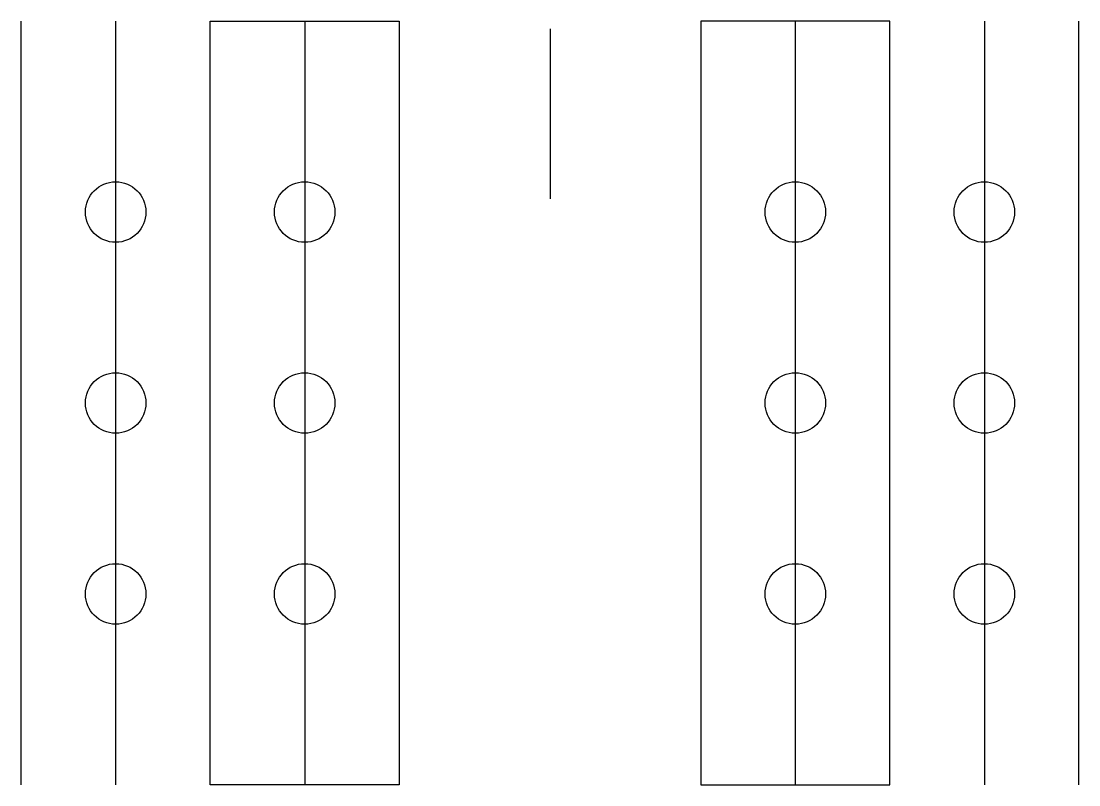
# Model space of a CAD drawing. Header units: millimetres. Extents: x -28 to 28, y 0 to 40.4.
import ezdxf

# ---------------------------------------------------------------- set-up
doc = ezdxf.new("R2010")
doc.units = ezdxf.units.MM
doc.layers.get('0').update_dxf_attribs({"linetype": 'CONTINUOUS'})

msp = doc.modelspace()

# ---------------------------------------------------------------- linework, layer by layer
for p, q in [((-28, 0), (-28, 40.4)), ((-23, 40.4), (-23, 30.3)), ((-13, 40.4), (-13, 30.3)), ((12.956, 40.4), (12.956, 30.3)), ((22.956, 40.4), (22.956, 30.3)), ((27.956, 0), (27.956, 40.4)), ((-0.022, 40), (-0.022, 31)), ((-23, 30.3), (-23, 20.2)), ((-13, 30.3), (-13, 20.2)), ((12.956, 30.3), (12.956, 20.2)), ((22.956, 30.3), (22.956, 20.2)), ((-23, 20.2), (-23, 10.1)), ((-13, 20.2), (-13, 10.1)), ((12.956, 20.2), (12.956, 10.1)), ((22.956, 20.2), (22.956, 10.1)), ((-23, 10.1), (-23, 0)), ((-13, 10.1), (-13, 0)), ((12.956, 10.1), (12.956, 0)), ((22.956, 10.1), (22.956, 0))]:
    msp.add_line(p, q)
for points in [[(-8, 0), (-18, 0), (-18, 40.4), (-8, 40.4)], [(17.956, 40.4), (7.956, 40.4), (7.956, 0), (17.956, 0)]]:
    msp.add_lwpolyline(points, close=True)
for centre in [(-23, 30.3), (-13, 30.3), (12.956, 30.3), (22.956, 30.3), (-23, 20.2), (-13, 20.2), (12.956, 20.2), (22.956, 20.2), (-23, 10.1), (-13, 10.1), (12.956, 10.1), (22.956, 10.1)]:
    msp.add_circle(centre, 1.6)

doc.saveas('drawing.dxf')
